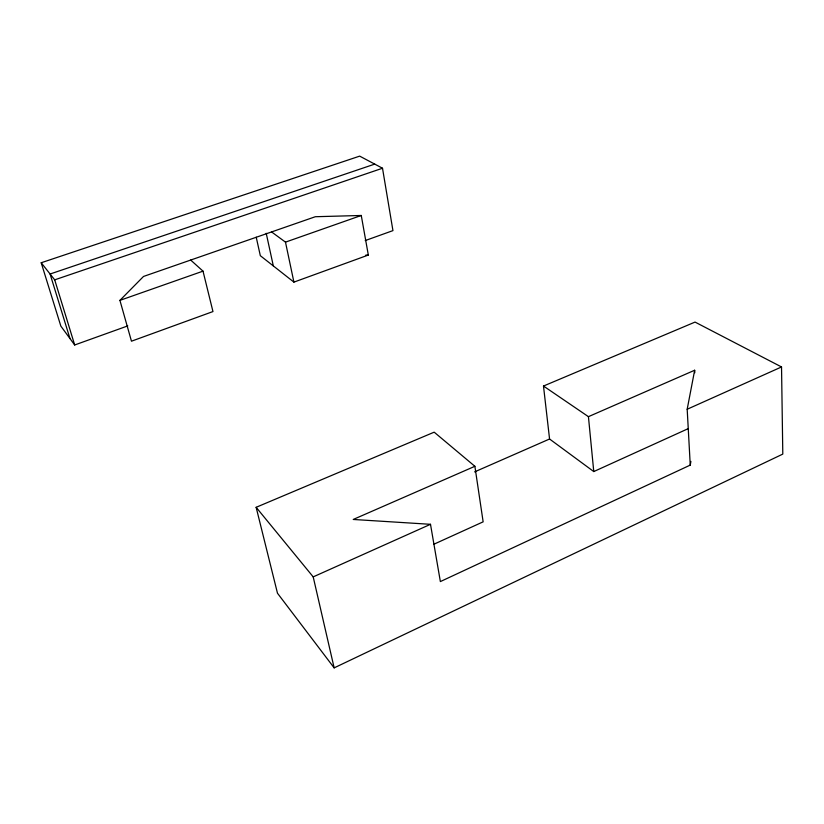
<?xml version="1.0" encoding="UTF-8"?>
<svg xmlns="http://www.w3.org/2000/svg" width="824" height="824" viewBox="0 0 824 824"><rect width="100%" height="100%" fill="white"/><g stroke="black" fill="none" stroke-linecap="round" stroke-linejoin="round"><path stroke-width="1.24" d="M433.949 544.201L483.142 521.839L474.882 466.302L353.238 519.46L430.499 524.311L440.366 581.579L690.255 465.097L690.903 461.399M690.255 465.097L687.185 409.25L694.663 370.244L588.429 416.666L543.49 386.044L695.044 322.081L781.533 366.958L782.8 454.096L334.153 667.873L277.482 593.229L256.14 507.306L434.186 432.167L474.882 466.302M190.684 260.054L203.013 271.147L212.963 311.565L131.469 341.198L119.923 300.369L143.52 276.452L315.345 216.722L361.262 215.476L368.328 255.049L293.911 282.117L260.322 255.687L256.223 237.199M543.49 386.044L549.567 439.007L593.764 471.565L688.102 428.696M256.14 507.306L313.202 576.882L430.499 524.311M687.185 409.25L781.533 366.958M474.603 471.884L549.567 439.007M365.217 240.577L392.945 230.617L382.511 168.24L359.686 156.127L41.2 262.753L60.852 326.119L74.685 344.978L127.772 325.902M119.923 300.369L203.013 271.147M271.58 231.935L285.485 242.132L361.262 215.476M41.2 262.753L54.703 279.841L382.511 168.24M374.735 164.11L50.089 274.011L69.968 338.551M365.815 255.08L368.328 255.049M54.703 279.841L74.685 344.978M313.202 576.882L334.153 667.873M266.224 233.285L273.321 265.915M285.485 242.132L293.911 282.117M588.429 416.666L593.764 471.565M694.663 370.244L694.786 372.767"/></g></svg>
